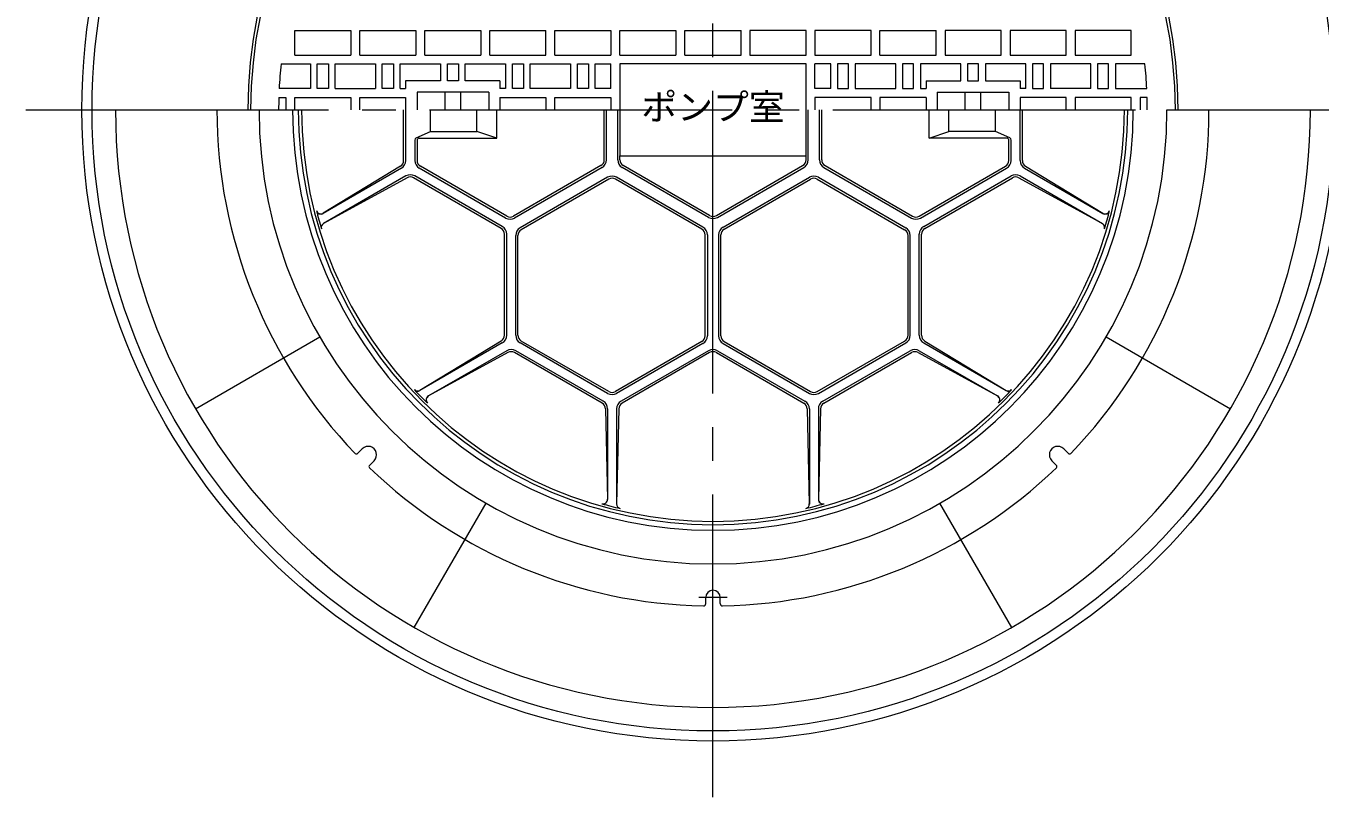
# Model space of a CAD drawing. Units: millimetres at full size, sheet at 1:30; details may follow other scales. Extents: x -5968 to 5968, y -4228 to 4228.
# Drawn here: x 2022 to 3176, y 1197 to 1885 of the extents above; entities that cross this region are included whole.
import ezdxf
from ezdxf.enums import TextEntityAlignment as Align

# ---------------------------------------------------------------- set-up
doc = ezdxf.new("R2010")
doc.units = ezdxf.units.MM
doc.header["$LTSCALE"] = 30
doc.linetypes.add('CHAIN1', pattern=[8, 5, -1, 1, -1])
doc.linetypes.add('CHAIN2', pattern=[12, 9, -1, 1, -1])
doc.layers.add('0-A_蓋', color=4, linetype='Continuous', lineweight=9)
doc.styles.add('ＭＳ ゴシック', font='')
doc.styles.get('ＭＳ ゴシック').set_extended_font_data('MS Gothic')

msp = doc.modelspace()

# ---------------------------------------------------------------- linework, layer by layer
at = {"layer": '0-A_蓋', "color": 7, "linetype": 'CHAIN2'}
for p, q in [((2634.84, 1197.38), (2634.84, 2423.38)), ((2021.84, 1810.38), (3247.84, 1810.38))]:
    msp.add_line(p, q, dxfattribs=at)
at = {"layer": '0-A_蓋', "color": 7}
for p, q in [((2261.84, 1881.38), (2311.84, 1881.38)), ((2261.84, 1859.38), (2261.84, 1881.38)), ((2311.84, 1881.38), (2311.84, 1859.38)), ((2319.84, 1881.38), (2369.84, 1881.38)), ((2319.84, 1859.38), (2319.84, 1881.38)), ((2369.84, 1881.38), (2369.84, 1859.38)), ((2377.84, 1881.38), (2427.84, 1881.38)), ((2377.84, 1859.38), (2377.84, 1881.38)), ((2427.84, 1881.38), (2427.84, 1859.38)), ((2435.84, 1881.38), (2485.84, 1881.38)), ((2435.84, 1859.38), (2435.84, 1881.38)), ((2485.84, 1859.38), (2485.84, 1881.38)), ((2493.84, 1881.38), (2543.84, 1881.38)), ((2493.84, 1859.38), (2493.84, 1881.38)), ((2543.84, 1881.38), (2543.84, 1859.38)), ((2551.84, 1881.38), (2601.84, 1881.38)), ((2551.84, 1859.38), (2551.84, 1881.38)), ((2601.84, 1881.38), (2601.84, 1859.38)), ((2609.84, 1881.38), (2659.84, 1881.38)), ((2609.84, 1859.38), (2609.84, 1881.38)), ((2659.84, 1859.38), (2659.84, 1881.38)), ((2717.84, 1881.38), (2667.84, 1881.38)), ((2667.84, 1881.38), (2667.84, 1859.38)), ((2717.84, 1859.38), (2717.84, 1881.38)), ((2775.84, 1881.38), (2725.84, 1881.38)), ((2725.84, 1881.38), (2725.84, 1859.38)), ((2775.84, 1859.38), (2775.84, 1881.38)), ((2783.84, 1881.38), (2833.84, 1881.38)), ((2783.84, 1859.38), (2783.84, 1881.38)), ((2833.84, 1859.38), (2833.84, 1881.38)), ((2891.84, 1881.38), (2841.84, 1881.38)), ((2841.84, 1881.38), (2841.84, 1859.38)), ((2891.84, 1859.38), (2891.84, 1881.38)), ((2949.84, 1859.38), (2949.84, 1881.38)), ((3007.84, 1881.38), (2957.84, 1881.38)), ((2957.84, 1881.38), (2957.84, 1859.38)), ((3007.84, 1859.38), (3007.84, 1881.38)), ((2261.84, 1859.38), (2311.84, 1859.38)), ((2319.84, 1859.38), (2369.84, 1859.38)), ((2377.84, 1859.38), (2427.84, 1859.38)), ((2435.84, 1859.38), (2485.84, 1859.38)), ((2493.84, 1859.38), (2543.84, 1859.38)), ((2551.84, 1859.38), (2601.84, 1859.38)), ((2609.84, 1859.38), (2659.84, 1859.38)), ((2667.84, 1859.38), (2717.84, 1859.38)), ((2725.84, 1859.38), (2775.84, 1859.38)), ((2783.84, 1859.38), (2833.84, 1859.38)), ((2841.84, 1859.38), (2891.84, 1859.38)), ((2899.84, 1859.38), (2949.84, 1859.38)), ((2957.84, 1859.38), (3007.84, 1859.38)), ((2249.52, 1851.38), (2275.84, 1851.38)), ((2275.84, 1851.38), (2275.84, 1829.38)), ((2339.84, 1851.38), (2349.84, 1851.38)), ((2339.84, 1829.38), (2339.84, 1851.38)), ((2349.84, 1851.38), (2349.84, 1829.38)), ((2355.84, 1851.38), (2391.84, 1851.38)), ((2355.84, 1829.38), (2355.84, 1851.38)), ((2391.84, 1851.38), (2391.84, 1836.38)), ((2397.84, 1851.38), (2407.84, 1851.38)), ((2397.84, 1836.38), (2397.84, 1851.38)), ((2407.84, 1851.38), (2407.84, 1836.38)), ((2413.84, 1836.38), (2413.84, 1851.38)), ((2529.84, 1829.38), (2529.84, 1851.38)), ((2529.84, 1851.38), (2543.84, 1851.38)), ((2543.84, 1829.38), (2543.84, 1851.38)), ((2739.84, 1851.38), (2725.84, 1851.38)), ((2725.84, 1829.38), (2725.84, 1851.38)), ((2739.84, 1829.38), (2739.84, 1851.38)), ((2855.84, 1836.38), (2855.84, 1851.38)), ((2871.84, 1851.38), (2861.84, 1851.38)), ((2861.84, 1851.38), (2861.84, 1836.38)), ((2871.84, 1836.38), (2871.84, 1851.38)), ((2913.84, 1851.38), (2877.84, 1851.38)), ((2877.84, 1851.38), (2877.84, 1836.38)), ((2913.84, 1829.38), (2913.84, 1851.38)), ((2929.84, 1851.38), (2919.84, 1851.38)), ((2919.84, 1851.38), (2919.84, 1829.38)), ((2929.84, 1829.38), (2929.84, 1851.38)), ((2993.84, 1851.38), (2993.84, 1829.38)), ((3020.17, 1851.38), (2993.84, 1851.38)), ((2360.66, 1836.38), (2360.66, 1829.38)), ((2391.84, 1836.38), (2360.66, 1836.38)), ((2407.84, 1836.38), (2397.84, 1836.38)), ((2444.65, 1836.38), (2413.84, 1836.38)), ((2444.65, 1836.38), (2444.65, 1829.38)), ((2825.04, 1836.38), (2855.84, 1836.38)), ((2825.04, 1836.38), (2825.04, 1829.38)), ((2861.84, 1836.38), (2871.84, 1836.38)), ((2877.84, 1836.38), (2909.02, 1836.38)), ((2909.02, 1836.38), (2909.02, 1829.38)), ((2275.84, 1829.38), (2247.81, 1829.38)), ((2297.84, 1829.38), (2333.84, 1829.38)), ((2349.84, 1829.38), (2339.84, 1829.38)), ((2355.84, 1829.38), (2360.66, 1829.38)), ((2434.84, 1826.38), (2370.84, 1826.38)), ((2370.84, 1826.38), (2370.84, 1810.38)), ((2395.84, 1810.38), (2395.84, 1826.38)), ((2409.84, 1810.38), (2409.84, 1826.38)), ((2434.84, 1826.38), (2434.84, 1810.38)), ((2449.84, 1829.38), (2444.65, 1829.38)), ((2543.84, 1829.38), (2529.84, 1829.38)), ((2739.84, 1829.38), (2725.84, 1829.38)), ((2819.84, 1829.38), (2825.04, 1829.38)), ((2834.84, 1826.38), (2898.84, 1826.38)), ((2834.84, 1826.38), (2834.84, 1810.38)), ((2859.84, 1810.38), (2859.84, 1826.38)), ((2873.84, 1810.38), (2873.84, 1826.38)), ((2898.84, 1826.38), (2898.84, 1810.38)), ((2913.84, 1829.38), (2909.02, 1829.38)), ((2919.84, 1829.38), (2929.84, 1829.38)), ((2971.84, 1829.38), (2935.84, 1829.38)), ((2993.84, 1829.38), (3021.88, 1829.38)), ((2247.5, 1821.38), (2253.84, 1821.38)), ((2253.84, 1821.38), (2253.84, 1810.38)), ((2261.84, 1821.38), (2311.84, 1821.38)), ((2261.84, 1810.38), (2261.84, 1821.38)), ((2311.84, 1821.38), (2311.84, 1810.38)), ((2319.84, 1821.38), (2360.66, 1821.38)), ((2319.84, 1810.38), (2319.84, 1821.38)), ((2360.66, 1821.38), (2360.66, 1810.38)), ((2444.65, 1821.38), (2485.84, 1821.38)), ((2444.65, 1821.38), (2444.65, 1810.38)), ((2485.84, 1821.38), (2485.84, 1810.38)), ((2493.84, 1821.38), (2543.84, 1821.38)), ((2493.84, 1810.38), (2493.84, 1821.38)), ((2543.84, 1821.38), (2543.84, 1810.38)), ((2775.84, 1821.38), (2725.84, 1821.38)), ((2725.84, 1821.38), (2725.84, 1810.38)), ((2775.84, 1810.38), (2775.84, 1821.38)), ((2825.04, 1821.38), (2783.84, 1821.38)), ((2783.84, 1821.38), (2783.84, 1810.38)), ((2825.04, 1821.38), (2825.04, 1810.38)), ((2949.84, 1810.38), (2949.84, 1821.38)), ((3007.84, 1821.38), (2957.84, 1821.38)), ((2957.84, 1821.38), (2957.84, 1810.38)), ((3007.84, 1810.38), (3007.84, 1821.38)), ((3022.19, 1821.38), (3015.84, 1821.38)), ((3015.84, 1821.38), (3015.84, 1810.38)), ((2358.84, 1765.26), (2358.84, 1810.38)), ((2360.84, 1765.35), (2360.84, 1810.38)), ((2382.81, 1791.17), (2382.81, 1810.38)), ((2424.3, 1791.17), (2424.3, 1810.38)), ((2441.93, 1785.31), (2441.93, 1810.38)), ((2537.84, 1765.93), (2537.84, 1810.38)), ((2539.84, 1765.93), (2539.84, 1810.38)), ((2549.84, 1765.93), (2549.84, 1810.38)), ((2719.84, 1765.93), (2719.84, 1810.38)), ((2729.84, 1765.93), (2729.84, 1810.38)), ((2731.84, 1765.93), (2731.84, 1810.38)), ((2827.75, 1785.31), (2827.75, 1810.38)), ((2845.38, 1791.17), (2845.38, 1810.38)), ((2886.87, 1791.17), (2886.87, 1810.38)), ((2908.84, 1765.35), (2908.84, 1810.38)), ((2910.84, 1765.26), (2910.84, 1810.38)), ((2370.02, 1785.4), (2382.81, 1791.17)), ((2382.81, 1791.17), (2424.3, 1791.17)), ((2441.93, 1785.31), (2424.3, 1791.17)), ((2827.75, 1785.31), (2845.38, 1791.17)), ((2886.87, 1791.17), (2845.38, 1791.17)), ((2899.66, 1785.4), (2886.87, 1791.17)), ((2368.84, 1783.57), (2368.84, 1765.35)), ((2370.84, 1783.31), (2370.84, 1765.35)), ((2372.84, 1785.31), (2441.93, 1785.31)), ((2896.84, 1785.31), (2827.75, 1785.31)), ((2898.84, 1765.35), (2898.84, 1783.31)), ((2900.84, 1765.35), (2900.84, 1783.57)), ((2551.84, 1765.93), (2551.84, 1769.38)), ((2717.84, 1765.93), (2717.84, 1769.38)), ((2356.84, 1758.42), (2286.95, 1718.07)), ((2355.96, 1760.13), (2286.99, 1718.23)), ((2449.84, 1713.96), (2372.84, 1758.42)), ((2450.84, 1715.7), (2373.84, 1760.15)), ((2534.84, 1760.73), (2456.84, 1715.7)), ((2535.84, 1759), (2457.84, 1713.96)), ((2630.84, 1714.54), (2553.84, 1759)), ((2631.84, 1716.27), (2554.84, 1760.73)), ((2637.84, 1716.27), (2714.84, 1760.73)), ((2638.84, 1714.54), (2715.84, 1759)), ((2733.84, 1759), (2811.84, 1713.96)), ((2734.84, 1760.73), (2812.84, 1715.7)), ((2818.84, 1715.7), (2895.84, 1760.15)), ((2819.84, 1713.96), (2896.84, 1758.42)), ((2912.84, 1758.42), (2982.74, 1718.07)), ((2913.73, 1760.13), (2982.69, 1718.23)), ((2360.84, 1751.49), (2287.38, 1709.08)), ((2361.88, 1749.87), (2287.48, 1709.05)), ((2445.84, 1704.73), (2367.77, 1749.8)), ((2446.84, 1706.46), (2368.84, 1751.49)), ((2540.84, 1750.34), (2462.84, 1705.3)), ((2541.84, 1748.6), (2463.84, 1703.57)), ((2624.84, 1704.15), (2547.84, 1748.6)), ((2625.84, 1705.88), (2548.84, 1750.34)), ((2643.84, 1705.88), (2720.84, 1750.34)), ((2644.84, 1704.15), (2721.84, 1748.6)), ((2727.84, 1748.6), (2805.84, 1703.57)), ((2728.84, 1750.34), (2806.84, 1705.3)), ((2822.84, 1706.46), (2900.84, 1751.49)), ((2823.84, 1704.73), (2901.92, 1749.8)), ((2907.8, 1749.87), (2982.21, 1709.05)), ((2908.84, 1751.49), (2982.31, 1709.08)), ((2448.84, 1609.38), (2448.84, 1699.53)), ((2450.84, 1609.46), (2450.84, 1699.53)), ((2458.84, 1609.46), (2458.84, 1698.38)), ((2460.84, 1609.46), (2460.84, 1698.38)), ((2627.84, 1608.89), (2627.84, 1698.95)), ((2629.84, 1698.95), (2629.84, 1608.89)), ((2639.84, 1698.95), (2639.84, 1608.89)), ((2641.84, 1608.89), (2641.84, 1698.95)), ((2808.84, 1609.46), (2808.84, 1698.38)), ((2810.84, 1609.46), (2810.84, 1698.38)), ((2818.84, 1609.46), (2818.84, 1699.53)), ((2820.84, 1609.38), (2820.84, 1699.53)), ((2446.84, 1602.54), (2373.38, 1560.12)), ((2445.96, 1604.25), (2373.41, 1560.22)), ((2450.84, 1595.61), (2380.95, 1555.25)), ((2451.88, 1593.99), (2381.11, 1555.21)), ((2535.92, 1548.8), (2457.77, 1593.92)), ((2536.84, 1550.57), (2458.84, 1595.61)), ((2540.84, 1557.5), (2462.84, 1602.54)), ((2541.84, 1559.23), (2463.84, 1604.27)), ((2624.84, 1603.69), (2547.84, 1559.23)), ((2625.84, 1601.96), (2548.84, 1557.5)), ((2630.84, 1595.61), (2552.84, 1550.57)), ((2631.84, 1593.88), (2553.77, 1548.8)), ((2637.84, 1593.88), (2715.92, 1548.8)), ((2638.84, 1595.61), (2716.84, 1550.57)), ((2643.84, 1601.96), (2720.84, 1557.5)), ((2644.84, 1603.69), (2721.84, 1559.23)), ((2727.84, 1559.23), (2805.84, 1604.27)), ((2728.84, 1557.5), (2806.84, 1602.54)), ((2732.84, 1550.57), (2810.84, 1595.61)), ((2733.77, 1548.8), (2811.92, 1593.92)), ((2817.8, 1593.99), (2888.57, 1555.21)), ((2818.84, 1595.61), (2888.74, 1555.25)), ((2822.84, 1602.54), (2896.31, 1560.12)), ((2823.73, 1604.25), (2896.28, 1560.22)), ((2538.92, 1543.74), (2540.72, 1463.06)), ((2540.84, 1543.65), (2540.84, 1462.94)), ((2548.84, 1543.65), (2548.84, 1458.82)), ((2550.77, 1543.73), (2548.91, 1458.89)), ((2718.92, 1543.73), (2720.77, 1458.89)), ((2720.84, 1543.65), (2720.84, 1458.82)), ((2728.84, 1543.65), (2728.84, 1462.94)), ((2730.77, 1543.74), (2728.96, 1463.06))]:
    msp.add_line(p, q, dxfattribs=at)
at = {"layer": '0-A_蓋', "color": 2}
for p, q in [((2101.84, 1810.38), (2229.84, 1810.38)), ((3039.84, 1810.38), (3167.84, 1810.38)), ((2173.25, 1543.88), (2284.1, 1607.88)), ((2985.58, 1607.88), (3096.43, 1543.88)), ((2368.34, 1348.79), (2432.34, 1459.64)), ((2901.34, 1348.79), (2837.34, 1459.64)), ((2634.84, 1277.38), (2634.84, 1405.38))]:
    msp.add_line(p, q, dxfattribs=at)
at = {"layer": '0-A_蓋', "color": 3}
for p, q in [((2321.95, 1508.09), (2317.77, 1503.92)), ((2947.74, 1508.09), (2951.91, 1503.92)), ((2332.55, 1497.49), (2328.38, 1493.31)), ((2937.13, 1497.49), (2941.31, 1493.31)), ((2628.34, 1369.96), (2628.34, 1375.38)), ((2641.34, 1369.96), (2641.34, 1375.38))]:
    msp.add_line(p, q, dxfattribs=at)
at = {"layer": '0-A_蓋', "color": 3, "linetype": 'CHAIN1'}
msp.add_line((2647.59, 1375.38), (2622.09, 1375.38), dxfattribs=at)
at = {"layer": '0-A_蓋', "color": 7}
for points in [[(2949.84, 1881.38), (2899.84, 1881.38), (2899.84, 1859.38)], [(2297.84, 1829.38), (2297.84, 1851.38), (2333.84, 1851.38), (2333.84, 1829.38)], [(2413.84, 1851.38), (2449.84, 1851.38), (2449.84, 1829.38)], [(2855.84, 1851.38), (2819.84, 1851.38), (2819.84, 1829.38)], [(2971.84, 1829.38), (2971.84, 1851.38), (2935.84, 1851.38), (2935.84, 1829.38)], [(2949.84, 1821.38), (2909.02, 1821.38), (2909.02, 1810.38)]]:
    msp.add_lwpolyline(points, dxfattribs=at)
for points in [[(2281.84, 1829.38), (2281.84, 1851.38), (2291.84, 1851.38), (2291.84, 1829.38)], [(2455.84, 1829.38), (2455.84, 1851.38), (2465.84, 1851.38), (2465.84, 1829.38)], [(2471.84, 1829.38), (2471.84, 1851.38), (2507.84, 1851.38), (2507.84, 1829.38)], [(2513.84, 1829.38), (2513.84, 1851.38), (2523.84, 1851.38), (2523.84, 1829.38)], [(2755.84, 1829.38), (2755.84, 1851.38), (2745.84, 1851.38), (2745.84, 1829.38)], [(2797.84, 1829.38), (2797.84, 1851.38), (2761.84, 1851.38), (2761.84, 1829.38)], [(2813.84, 1829.38), (2813.84, 1851.38), (2803.84, 1851.38), (2803.84, 1829.38)], [(2987.84, 1829.38), (2987.84, 1851.38), (2977.84, 1851.38), (2977.84, 1829.38)]]:
    msp.add_lwpolyline(points, close=True, dxfattribs=at)
at = {"layer": '0-A_蓋', "color": 7, "lineweight": 18}
msp.add_lwpolyline([(2551.84, 1769.38), (2717.84, 1769.38), (2717.84, 1851.38), (2551.84, 1851.38)], close=True, dxfattribs=at)
at = {"layer": '0-A_蓋', "color": 3}
for radius in [563, 554]:
    msp.add_circle((2634.84, 1810.38), radius, dxfattribs=at)
for centre, radius, start, end in [((2634.84, 1810.38), 415, 0, 180), ((2634.84, 1810.38), 442.5, 180, 223.83061), ((2634.84, 1810.38), 375, 180, 0), ((2634.84, 1810.38), 442.5, 316.16939, 0), ((2316.71, 1504.98), 1.5, 223.83031, 315), ((2327.25, 1502.79), 7.5, 315, 135.00027), ((2942.43, 1502.79), 7.5, 44.99973, 225), ((2952.98, 1504.98), 1.5, 225, 316.16838), ((2329.44, 1492.25), 1.5, 135.00134, 226.16833), ((2634.84, 1810.38), 442.5, 226.16937, 268.89433), ((2634.84, 1810.38), 442.5, 271.10565, 313.83061), ((2940.25, 1492.25), 1.5, 313.83031, 44.99866), ((2634.84, 1375.38), 6.5, 0, 180), ((2626.34, 1369.96), 2, 268.89313, 0), ((2643.34, 1369.96), 2, 180, 271.10439)]:
    msp.add_arc(centre, radius, start, end, dxfattribs=at)
at = {"layer": '0-A_蓋', "color": 7}
for centre, radius, start, end in [((2634.84, 1810.38), 412.5, 0, 180), ((2634.84, 1810.38), 387.5, 173.92638, 177.18953), ((2634.84, 1810.38), 387.5, 2.81047, 6.07362), ((2634.84, 1810.38), 387.5, 178.37332, 180), ((2634.84, 1810.38), 387.5, 0, 1.62668), ((2634.84, 1810.38), 370, 180, 0), ((2634.84, 1810.38), 367, 180, 0), ((2370.84, 1783.57), 2, 114.28203, 180), ((2372.84, 1783.31), 2, 90, 180), ((2896.84, 1783.31), 2, 0, 90), ((2898.84, 1783.57), 2, 0, 65.71796), ((2352.84, 1765.26), 6, 301.28227, 0), ((2352.84, 1765.35), 8, 299.99953, 0), ((2376.84, 1765.35), 8, 180, 240.00003), ((2376.84, 1765.35), 6, 180, 240.00014), ((2531.84, 1765.93), 6, 300.00029, 0), ((2531.84, 1765.93), 8, 299.99953, 0), ((2557.84, 1765.93), 8, 180, 240.00003), ((2557.84, 1765.93), 6, 180, 239.99971), ((2711.84, 1765.93), 6, 300.00029, 0), ((2711.84, 1765.93), 8, 299.99995, 0), ((2737.84, 1765.93), 8, 180, 240.00047), ((2737.84, 1765.93), 6, 180, 239.99971), ((2892.84, 1765.35), 6, 299.99986, 0), ((2892.84, 1765.35), 8, 299.99995, 0), ((2916.84, 1765.35), 8, 180, 240.00047), ((2916.84, 1765.26), 6, 180, 238.71773), ((2364.84, 1744.56), 8, 60.00003, 120.00041), ((2364.77, 1744.61), 6, 60.00073, 118.74765), ((2544.84, 1743.41), 8, 60.00003, 119.99997), ((2544.84, 1743.41), 6, 60.00014, 119.99986), ((2724.84, 1743.41), 8, 60.00003, 119.99997), ((2724.84, 1743.41), 6, 60.00014, 119.99986), ((2904.84, 1744.56), 8, 59.99959, 119.99997), ((2904.92, 1744.61), 6, 61.25235, 119.99927), ((2284.92, 1721.65), 4, 194.22923, 301.28197), ((2634.84, 1810.38), 365, 194.22871, 196.88222), ((2284.95, 1721.53), 4, 194.24899, 299.99965), ((2984.77, 1721.65), 4, 238.71803, 345.77077), ((2984.74, 1721.53), 4, 240.00035, 345.75101), ((2634.84, 1810.38), 365, 343.11778, 345.77129), ((2289.38, 1705.61), 4, 120.00029, 196.8712), ((2289.4, 1705.55), 4, 118.74666, 196.88188), ((2453.84, 1720.89), 8, 239.99959, 300.00041), ((2453.84, 1720.89), 6, 240.00014, 299.99986), ((2634.84, 1721.47), 8, 240.00003, 299.99997), ((2634.84, 1721.47), 6, 240.00014, 299.99986), ((2815.84, 1720.89), 8, 239.99959, 300.00041), ((2815.84, 1720.89), 6, 240.00014, 299.99986), ((2980.28, 1705.55), 4, 343.11812, 61.25334), ((2980.31, 1705.61), 4, 343.1288, 59.99971), ((2442.84, 1699.53), 6, 0, 60.00014), ((2442.84, 1699.53), 8, 0, 60.00003), ((2466.84, 1698.38), 8, 119.99995, 180), ((2466.84, 1698.38), 6, 119.99986, 180), ((2621.84, 1698.95), 6, 0, 59.99971), ((2621.84, 1698.95), 8, 0, 60.00047), ((2647.84, 1698.95), 8, 119.99953, 180), ((2647.84, 1698.95), 6, 120.00029, 180), ((2802.84, 1698.38), 6, 0, 60.00014), ((2802.84, 1698.38), 8, 0, 60.00003), ((2826.84, 1699.53), 8, 119.99997, 180), ((2826.84, 1699.53), 6, 119.99986, 180), ((2442.84, 1609.38), 6, 301.2531, 0), ((2442.84, 1609.46), 8, 299.99953, 0), ((2466.84, 1609.46), 8, 180, 240.00003), ((2466.84, 1609.46), 6, 180, 240.00014), ((2621.84, 1608.89), 6, 300.00029, 0), ((2621.84, 1608.89), 8, 299.99997, 0), ((2647.84, 1608.89), 8, 180, 240.00003), ((2647.84, 1608.89), 6, 180, 239.99971), ((2802.84, 1609.46), 6, 299.99986, 0), ((2802.84, 1609.46), 8, 299.99995, 0), ((2826.84, 1609.46), 8, 180, 240.00047), ((2826.84, 1609.38), 6, 180, 238.7469), ((2454.84, 1588.68), 8, 60.00003, 120.00041), ((2454.77, 1588.72), 6, 60.00073, 118.71861), ((2634.84, 1588.68), 8, 59.99959, 120.00041), ((2634.84, 1588.68), 6, 60.00014, 119.99986), ((2814.84, 1588.68), 8, 59.99959, 119.99997), ((2814.92, 1588.72), 6, 61.28139, 119.99927), ((2371.33, 1563.64), 4, 223.11748, 301.25247), ((2634.84, 1810.38), 365, 223.11775, 225.77126), ((2371.38, 1563.59), 4, 223.1288, 299.99965), ((2544.84, 1564.43), 6, 240.00014, 299.99986), ((2724.84, 1564.43), 6, 240.00014, 299.99986), ((2634.84, 1810.38), 365, 314.22873, 316.88223), ((2898.35, 1563.64), 4, 238.74751, 316.88252), ((2898.31, 1563.59), 4, 240.00035, 316.8712), ((2382.95, 1551.79), 4, 120.00029, 225.75064), ((2383.04, 1551.7), 4, 118.71809, 225.77068), ((2532.92, 1543.6), 6, 1.28198, 60.00014), ((2532.84, 1543.65), 8, 0, 60.00003), ((2544.84, 1564.43), 8, 239.99959, 300.00041), ((2556.84, 1543.65), 8, 119.99995, 180), ((2556.77, 1543.6), 6, 119.99986, 178.7464), ((2712.92, 1543.6), 6, 1.2536, 60.00014), ((2712.84, 1543.65), 8, 0, 60.00003), ((2724.84, 1564.43), 8, 239.99959, 300.00041), ((2736.84, 1543.65), 8, 119.99997, 180), ((2736.77, 1543.6), 6, 119.99986, 178.71802), ((2886.65, 1551.7), 4, 314.22932, 61.28191), ((2886.74, 1551.79), 4, 314.24936, 59.99971), ((2536.72, 1462.97), 4, 254.22792, 1.28137), ((2634.84, 1810.38), 365, 254.22871, 256.8822), ((2536.84, 1462.94), 4, 254.24812, 1.81723), ((2552.84, 1458.82), 4, 180, 256.8707), ((2552.91, 1458.8), 4, 178.74701, 256.88185), ((2634.84, 1810.38), 365, 283.1178, 285.77129), ((2716.77, 1458.8), 4, 283.11813, 1.25299), ((2716.84, 1458.82), 4, 283.1293, 0), ((2732.84, 1462.94), 4, 178.18277, 285.75188), ((2732.96, 1462.97), 4, 178.71863, 285.77208)]:
    msp.add_arc(centre, radius, start, end, dxfattribs=at)
at = {"layer": '0-A_蓋', "color": 2}
for radius in [533, 405]:
    msp.add_arc((2634.84, 1810.38), radius, 180, 360, dxfattribs=at)

# ---------------------------------------------------------------- texts
at = {"layer": '0-A_蓋', "color": 7, "style": 'ＭＳ ゴシック'}
msp.add_text('ポンプ室', height=23.45, dxfattribs=at).set_placement((2570.88, 1794.39), align=Align.BOTTOM_LEFT)

doc.saveas('drawing.dxf')
